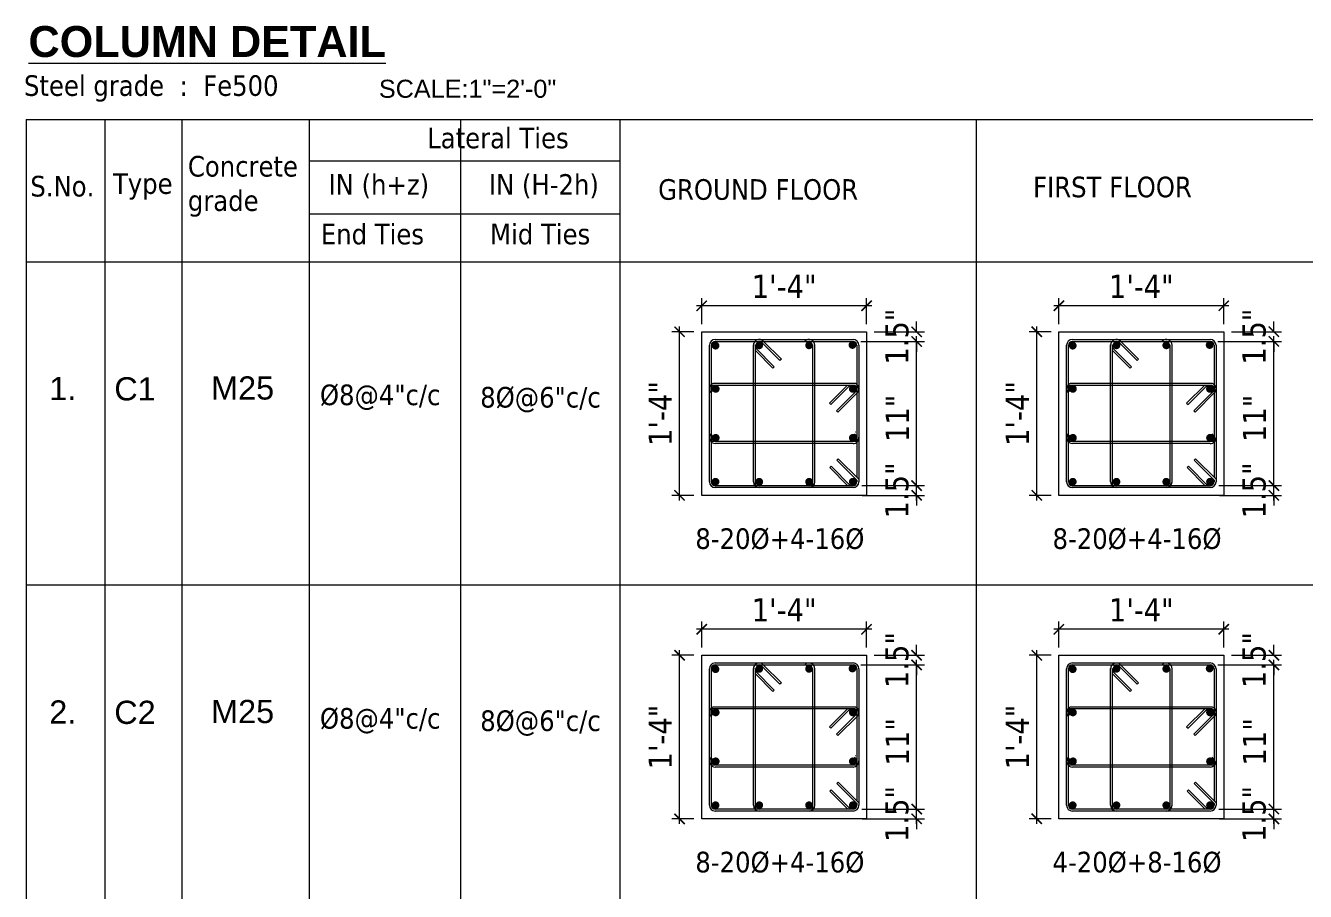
# Model space of a CAD drawing. Header units: inches. Extents: x 130993 to 274375, y -5108 to 103559.
# Drawn here: x 132826.7 to 133323.5, y 50547.7 to 50883.8 of the extents above; entities that cross this region are included whole.
import ezdxf

# ---------------------------------------------------------------- set-up
doc = ezdxf.new("R2010")
doc.units = ezdxf.units.IN
doc.header["$MEASUREMENT"] = 0
doc.header["$PDMODE"] = 2
doc.header["$PDSIZE"] = -3
for name, color, linetype, lineweight in [('DIMENSION', 142, 'Continuous', 20), ('HATCH', 9, 'Continuous', 9), ('TEXT', 181, 'Continuous', 13)]:
    doc.layers.add(name, color=color, linetype=linetype, lineweight=lineweight)
doc.layers.add('FRAME', color=7, linetype='Continuous')
doc.styles.add('Arial', font='arial.ttf', dxfattribs={"width": 0.8, "height": 200})
doc.styles.add('arial12', font='arial.ttf')
doc.styles.add('TAHOMA', font='tahoma.ttf', dxfattribs={"height": 9})
doc.dimstyles.new('1-2', dxfattribs={"dimscale": 0, "dimtxt": 8, "dimasz": 4, "dimexe": 3, "dimexo": 3, "dimgap": 3, "dimtad": 1, "dimdec": 0, "dimlfac": 0.25, "dimzin": 3, "dimdsep": 46, "dimlunit": 4, "dimtxsty": 'TAHOMA', "dimblk1": 'ARCHTICK', "dimblk2": 'ARCHTICK', "dimsah": 1, "dimcen": 0, "dimdle": 2, "dimclrd": 6, "dimclre": 6, "dimclrt": 7, "dimadec": 0, "dimazin": 0, "dimtfac": 0.333333, "dimtdec": 0, "dimtix": 1, "dimtofl": 0, "dimtmove": 0, "dimatfit": 2, "dimfxl": 1, "dimtolj": 1, "dimtzin": 0, "dimlwd": -1, "dimlwe": -1, "dimarcsym": 0})

# ---------------------------------------------------------------- blocks, each defined once
blk = doc.blocks.new('_ArchTick')
at = {"color": 0, "linetype": 'ByBlock', "const_width": 0.15}
blk.add_lwpolyline([(-0.5, -0.5), (0.5, 0.5)], dxfattribs=at)
blk = doc.blocks.new('*D2926')
at = {"layer": 'Defpoints', "color": 0, "ltscale": 10}
for p in [(133148.28, 50705.27), (133148.48, 50701.47), (133172.59, 50701.47)]:
    blk.add_point(p, dxfattribs=at)
at = {"layer": 'DIMENSION', "color": 6, "ltscale": 10}
for p, q in [((133172.59, 50705.27), (133172.59, 50709.27)), ((133151.28, 50705.27), (133175.59, 50705.27)), ((133151.48, 50701.47), (133175.59, 50701.47)), ((133172.59, 50701.47), (133172.59, 50697.47))]:
    blk.add_line(p, q, dxfattribs=at)
at = {"layer": 'DIMENSION', "color": 6, "ltscale": 10, "xscale": 4, "yscale": 4, "zscale": 4}
for p, rotation in [((133172.59, 50705.27), 270), ((133172.59, 50701.47), 90)]:
    blk.add_blockref('_ArchTick', p, dxfattribs=dict(at, rotation=rotation))
at = {"layer": 'DIMENSION', "color": 7, "ltscale": 10, "insert": (133164.98, 50703.37), "char_height": 9, "attachment_point": 5, "rotation": 90, "style": 'TAHOMA'}
blk.add_mtext('\\A1;1.5"', dxfattribs=at)
blk = doc.blocks.new('*D2927')
at = {"layer": 'Defpoints', "color": 0, "ltscale": 10}
for p in [(133153.15, 50764.97), (133172.59, 50764.97), (133147.9, 50761.22)]:
    blk.add_point(p, dxfattribs=at)
at = {"layer": 'DIMENSION', "color": 6, "ltscale": 10}
for p, q in [((133172.59, 50764.97), (133172.59, 50768.97)), ((133156.15, 50764.97), (133175.59, 50764.97)), ((133150.9, 50761.22), (133175.59, 50761.22)), ((133172.59, 50761.22), (133172.59, 50757.22))]:
    blk.add_line(p, q, dxfattribs=at)
at = {"layer": 'DIMENSION', "color": 6, "ltscale": 10, "xscale": 4, "yscale": 4, "zscale": 4}
for p, rotation in [((133172.59, 50764.97), 270), ((133172.59, 50761.22), 90)]:
    blk.add_blockref('_ArchTick', p, dxfattribs=dict(at, rotation=rotation))
at = {"layer": 'DIMENSION', "color": 7, "ltscale": 10, "insert": (133164.98, 50763.09), "char_height": 9, "attachment_point": 5, "rotation": 90, "style": 'TAHOMA'}
blk.add_mtext('\\A1;1.5"', dxfattribs=at)
blk = doc.blocks.new('*D2928')
at = {"layer": 'Defpoints', "color": 0, "ltscale": 10}
for p in [(133147.9, 50761.22), (133172.59, 50761.22), (133148.48, 50701.47)]:
    blk.add_point(p, dxfattribs=at)
at = {"layer": 'DIMENSION', "color": 6, "ltscale": 10}
for p, q in [((133150.9, 50761.22), (133175.59, 50761.22)), ((133172.59, 50699.47), (133172.59, 50763.22)), ((133151.48, 50701.47), (133175.59, 50701.47))]:
    blk.add_line(p, q, dxfattribs=at)
at = {"layer": 'DIMENSION', "color": 6, "ltscale": 10, "xscale": 4, "yscale": 4, "zscale": 4}
for p, rotation in [((133172.59, 50761.22), 90), ((133172.59, 50701.47), 270)]:
    blk.add_blockref('_ArchTick', p, dxfattribs=dict(at, rotation=rotation))
at = {"layer": 'DIMENSION', "color": 7, "ltscale": 10, "insert": (133165.08, 50731.34), "char_height": 9, "attachment_point": 5, "rotation": 90, "style": 'TAHOMA'}
blk.add_mtext('\\A1;11"', dxfattribs=at)
blk = doc.blocks.new('*D2929')
at = {"layer": 'Defpoints', "color": 0, "ltscale": 10}
for p in [(133080.57, 50764.97), (133089.15, 50764.97), (133089.15, 50701.47)]:
    blk.add_point(p, dxfattribs=at)
at = {"layer": 'DIMENSION', "color": 6, "ltscale": 10}
for p, q in [((133086.15, 50764.97), (133077.57, 50764.97)), ((133080.57, 50699.47), (133080.57, 50766.97)), ((133086.15, 50701.47), (133077.57, 50701.47))]:
    blk.add_line(p, q, dxfattribs=at)
at = {"layer": 'DIMENSION', "color": 6, "ltscale": 10, "xscale": 4, "yscale": 4, "zscale": 4}
for p, rotation in [((133080.57, 50764.97), 90), ((133080.57, 50701.47), 270)]:
    blk.add_blockref('_ArchTick', p, dxfattribs=dict(at, rotation=rotation))
at = {"layer": 'DIMENSION', "color": 7, "ltscale": 10, "insert": (133073.06, 50733.22), "char_height": 9, "attachment_point": 5, "rotation": 90, "style": 'TAHOMA'}
blk.add_mtext('\\A1;1\'-4"', dxfattribs=at)
blk = doc.blocks.new('*D2930')
at = {"layer": 'Defpoints', "color": 0, "ltscale": 10}
for p in [(133089.15, 50775.06), (133089.15, 50764.97), (133153.15, 50764.97)]:
    blk.add_point(p, dxfattribs=at)
at = {"layer": 'DIMENSION', "color": 6, "ltscale": 10}
for p, q in [((133155.15, 50775.06), (133087.15, 50775.06)), ((133089.15, 50767.97), (133089.15, 50778.06)), ((133153.15, 50767.97), (133153.15, 50778.06))]:
    blk.add_line(p, q, dxfattribs=at)
at = {"layer": 'DIMENSION', "color": 6, "ltscale": 10, "xscale": 4, "yscale": 4, "zscale": 4, "rotation": 180}
blk.add_blockref('_ArchTick', (133089.15, 50775.06), dxfattribs=at)
at = {"layer": 'DIMENSION', "color": 6, "ltscale": 10, "xscale": 4, "yscale": 4, "zscale": 4}
blk.add_blockref('_ArchTick', (133153.15, 50775.06), dxfattribs=at)
at = {"layer": 'DIMENSION', "color": 7, "ltscale": 10, "insert": (133121.15, 50782.58), "char_height": 9, "attachment_point": 5, "style": 'TAHOMA'}
blk.add_mtext('\\A1;1\'-4"', dxfattribs=at)
blk = doc.blocks.new('*D2931')
at = {"layer": 'Defpoints', "color": 0, "ltscale": 10}
for p in [(133286.93, 50705.27), (133287.12, 50701.47), (133311.24, 50701.47)]:
    blk.add_point(p, dxfattribs=at)
at = {"layer": 'DIMENSION', "color": 6, "ltscale": 10}
for p, q in [((133311.24, 50705.27), (133311.24, 50709.27)), ((133289.93, 50705.27), (133314.24, 50705.27)), ((133290.12, 50701.47), (133314.24, 50701.47)), ((133311.24, 50701.47), (133311.24, 50697.47))]:
    blk.add_line(p, q, dxfattribs=at)
at = {"layer": 'DIMENSION', "color": 6, "ltscale": 10, "xscale": 4, "yscale": 4, "zscale": 4}
for p, rotation in [((133311.24, 50705.27), 270), ((133311.24, 50701.47), 90)]:
    blk.add_blockref('_ArchTick', p, dxfattribs=dict(at, rotation=rotation))
at = {"layer": 'DIMENSION', "color": 7, "ltscale": 10, "insert": (133303.63, 50703.37), "char_height": 9, "attachment_point": 5, "rotation": 90, "style": 'TAHOMA'}
blk.add_mtext('\\A1;1.5"', dxfattribs=at)
blk = doc.blocks.new('*D2932')
at = {"layer": 'Defpoints', "color": 0, "ltscale": 10}
for p in [(133291.79, 50764.97), (133311.24, 50764.97), (133286.54, 50761.22)]:
    blk.add_point(p, dxfattribs=at)
at = {"layer": 'DIMENSION', "color": 6, "ltscale": 10}
for p, q in [((133311.24, 50764.97), (133311.24, 50768.97)), ((133294.79, 50764.97), (133314.24, 50764.97)), ((133289.54, 50761.22), (133314.24, 50761.22)), ((133311.24, 50761.22), (133311.24, 50757.22))]:
    blk.add_line(p, q, dxfattribs=at)
at = {"layer": 'DIMENSION', "color": 6, "ltscale": 10, "xscale": 4, "yscale": 4, "zscale": 4}
for p, rotation in [((133311.24, 50764.97), 270), ((133311.24, 50761.22), 90)]:
    blk.add_blockref('_ArchTick', p, dxfattribs=dict(at, rotation=rotation))
at = {"layer": 'DIMENSION', "color": 7, "ltscale": 10, "insert": (133303.63, 50763.09), "char_height": 9, "attachment_point": 5, "rotation": 90, "style": 'TAHOMA'}
blk.add_mtext('\\A1;1.5"', dxfattribs=at)
blk = doc.blocks.new('*D2933')
at = {"layer": 'Defpoints', "color": 0, "ltscale": 10}
for p in [(133286.54, 50761.22), (133311.24, 50761.22), (133287.12, 50701.47)]:
    blk.add_point(p, dxfattribs=at)
at = {"layer": 'DIMENSION', "color": 6, "ltscale": 10}
for p, q in [((133289.54, 50761.22), (133314.24, 50761.22)), ((133311.24, 50699.47), (133311.24, 50763.22)), ((133290.12, 50701.47), (133314.24, 50701.47))]:
    blk.add_line(p, q, dxfattribs=at)
at = {"layer": 'DIMENSION', "color": 6, "ltscale": 10, "xscale": 4, "yscale": 4, "zscale": 4}
for p, rotation in [((133311.24, 50761.22), 90), ((133311.24, 50701.47), 270)]:
    blk.add_blockref('_ArchTick', p, dxfattribs=dict(at, rotation=rotation))
at = {"layer": 'DIMENSION', "color": 7, "ltscale": 10, "insert": (133303.72, 50731.34), "char_height": 9, "attachment_point": 5, "rotation": 90, "style": 'TAHOMA'}
blk.add_mtext('\\A1;11"', dxfattribs=at)
blk = doc.blocks.new('*D2934')
at = {"layer": 'Defpoints', "color": 0, "ltscale": 10}
for p in [(133219.22, 50764.97), (133227.79, 50764.97), (133227.79, 50701.47)]:
    blk.add_point(p, dxfattribs=at)
at = {"layer": 'DIMENSION', "color": 6, "ltscale": 10}
for p, q in [((133224.79, 50764.97), (133216.22, 50764.97)), ((133219.22, 50699.47), (133219.22, 50766.97)), ((133224.79, 50701.47), (133216.22, 50701.47))]:
    blk.add_line(p, q, dxfattribs=at)
at = {"layer": 'DIMENSION', "color": 6, "ltscale": 10, "xscale": 4, "yscale": 4, "zscale": 4}
for p, rotation in [((133219.22, 50764.97), 90), ((133219.22, 50701.47), 270)]:
    blk.add_blockref('_ArchTick', p, dxfattribs=dict(at, rotation=rotation))
at = {"layer": 'DIMENSION', "color": 7, "ltscale": 10, "insert": (133211.7, 50733.22), "char_height": 9, "attachment_point": 5, "rotation": 90, "style": 'TAHOMA'}
blk.add_mtext('\\A1;1\'-4"', dxfattribs=at)
blk = doc.blocks.new('*D2935')
at = {"layer": 'Defpoints', "color": 0, "ltscale": 10}
for p in [(133227.79, 50775.06), (133227.79, 50764.97), (133291.79, 50764.97)]:
    blk.add_point(p, dxfattribs=at)
at = {"layer": 'DIMENSION', "color": 6, "ltscale": 10}
for p, q in [((133293.79, 50775.06), (133225.79, 50775.06)), ((133227.79, 50767.97), (133227.79, 50778.06)), ((133291.79, 50767.97), (133291.79, 50778.06))]:
    blk.add_line(p, q, dxfattribs=at)
at = {"layer": 'DIMENSION', "color": 6, "ltscale": 10, "xscale": 4, "yscale": 4, "zscale": 4, "rotation": 180}
blk.add_blockref('_ArchTick', (133227.79, 50775.06), dxfattribs=at)
at = {"layer": 'DIMENSION', "color": 6, "ltscale": 10, "xscale": 4, "yscale": 4, "zscale": 4}
blk.add_blockref('_ArchTick', (133291.79, 50775.06), dxfattribs=at)
at = {"layer": 'DIMENSION', "color": 7, "ltscale": 10, "insert": (133259.79, 50782.58), "char_height": 9, "attachment_point": 5, "style": 'TAHOMA'}
blk.add_mtext('\\A1;1\'-4"', dxfattribs=at)
blk = doc.blocks.new('*D2951')
at = {"layer": 'Defpoints', "color": 0, "ltscale": 10}
for p in [(133148.28, 50579.7), (133148.48, 50575.9), (133172.59, 50575.9)]:
    blk.add_point(p, dxfattribs=at)
at = {"layer": 'DIMENSION', "color": 6, "ltscale": 10}
for p, q in [((133172.59, 50579.7), (133172.59, 50583.7)), ((133151.28, 50579.7), (133175.59, 50579.7)), ((133151.48, 50575.9), (133175.59, 50575.9)), ((133172.59, 50575.9), (133172.59, 50571.9))]:
    blk.add_line(p, q, dxfattribs=at)
at = {"layer": 'DIMENSION', "color": 6, "ltscale": 10, "xscale": 4, "yscale": 4, "zscale": 4}
for p, rotation in [((133172.59, 50579.7), 270), ((133172.59, 50575.9), 90)]:
    blk.add_blockref('_ArchTick', p, dxfattribs=dict(at, rotation=rotation))
at = {"layer": 'DIMENSION', "color": 7, "ltscale": 10, "insert": (133164.98, 50577.8), "char_height": 9, "attachment_point": 5, "rotation": 90, "style": 'TAHOMA'}
blk.add_mtext('\\A1;1.5"', dxfattribs=at)
blk = doc.blocks.new('*D2952')
at = {"layer": 'Defpoints', "color": 0, "ltscale": 10}
for p in [(133153.15, 50639.4), (133172.59, 50639.4), (133147.9, 50635.65)]:
    blk.add_point(p, dxfattribs=at)
at = {"layer": 'DIMENSION', "color": 6, "ltscale": 10}
for p, q in [((133156.15, 50639.4), (133175.59, 50639.4)), ((133172.59, 50639.4), (133172.59, 50643.4)), ((133150.9, 50635.65), (133175.59, 50635.65)), ((133172.59, 50635.65), (133172.59, 50631.65))]:
    blk.add_line(p, q, dxfattribs=at)
at = {"layer": 'DIMENSION', "color": 6, "ltscale": 10, "xscale": 4, "yscale": 4, "zscale": 4}
for p, rotation in [((133172.59, 50639.4), 270), ((133172.59, 50635.65), 90)]:
    blk.add_blockref('_ArchTick', p, dxfattribs=dict(at, rotation=rotation))
at = {"layer": 'DIMENSION', "color": 7, "ltscale": 10, "insert": (133164.98, 50637.52), "char_height": 9, "attachment_point": 5, "rotation": 90, "style": 'TAHOMA'}
blk.add_mtext('\\A1;1.5"', dxfattribs=at)
blk = doc.blocks.new('*D2953')
at = {"layer": 'Defpoints', "color": 0, "ltscale": 10}
for p in [(133147.9, 50635.65), (133172.59, 50635.65), (133148.48, 50575.9)]:
    blk.add_point(p, dxfattribs=at)
at = {"layer": 'DIMENSION', "color": 6, "ltscale": 10}
for p, q in [((133150.9, 50635.65), (133175.59, 50635.65)), ((133172.59, 50573.9), (133172.59, 50637.65)), ((133151.48, 50575.9), (133175.59, 50575.9))]:
    blk.add_line(p, q, dxfattribs=at)
at = {"layer": 'DIMENSION', "color": 6, "ltscale": 10, "xscale": 4, "yscale": 4, "zscale": 4}
for p, rotation in [((133172.59, 50635.65), 90), ((133172.59, 50575.9), 270)]:
    blk.add_blockref('_ArchTick', p, dxfattribs=dict(at, rotation=rotation))
at = {"layer": 'DIMENSION', "color": 7, "ltscale": 10, "insert": (133165.08, 50605.77), "char_height": 9, "attachment_point": 5, "rotation": 90, "style": 'TAHOMA'}
blk.add_mtext('\\A1;11"', dxfattribs=at)
blk = doc.blocks.new('*D2954')
at = {"layer": 'Defpoints', "color": 0, "ltscale": 10}
for p in [(133080.57, 50639.4), (133089.15, 50639.4), (133089.15, 50575.9)]:
    blk.add_point(p, dxfattribs=at)
at = {"layer": 'DIMENSION', "color": 6, "ltscale": 10}
for p, q in [((133086.15, 50639.4), (133077.57, 50639.4)), ((133080.57, 50573.9), (133080.57, 50641.4)), ((133086.15, 50575.9), (133077.57, 50575.9))]:
    blk.add_line(p, q, dxfattribs=at)
at = {"layer": 'DIMENSION', "color": 6, "ltscale": 10, "xscale": 4, "yscale": 4, "zscale": 4}
for p, rotation in [((133080.57, 50639.4), 90), ((133080.57, 50575.9), 270)]:
    blk.add_blockref('_ArchTick', p, dxfattribs=dict(at, rotation=rotation))
at = {"layer": 'DIMENSION', "color": 7, "ltscale": 10, "insert": (133073.06, 50607.65), "char_height": 9, "attachment_point": 5, "rotation": 90, "style": 'TAHOMA'}
blk.add_mtext('\\A1;1\'-4"', dxfattribs=at)
blk = doc.blocks.new('*D2955')
at = {"layer": 'Defpoints', "color": 0, "ltscale": 10}
for p in [(133089.15, 50649.49), (133089.15, 50639.4), (133153.15, 50639.4)]:
    blk.add_point(p, dxfattribs=at)
at = {"layer": 'DIMENSION', "color": 6, "ltscale": 10}
for p, q in [((133155.15, 50649.49), (133087.15, 50649.49)), ((133089.15, 50642.4), (133089.15, 50652.49)), ((133153.15, 50642.4), (133153.15, 50652.49))]:
    blk.add_line(p, q, dxfattribs=at)
at = {"layer": 'DIMENSION', "color": 6, "ltscale": 10, "xscale": 4, "yscale": 4, "zscale": 4, "rotation": 180}
blk.add_blockref('_ArchTick', (133089.15, 50649.49), dxfattribs=at)
at = {"layer": 'DIMENSION', "color": 6, "ltscale": 10, "xscale": 4, "yscale": 4, "zscale": 4}
blk.add_blockref('_ArchTick', (133153.15, 50649.49), dxfattribs=at)
at = {"layer": 'DIMENSION', "color": 7, "ltscale": 10, "insert": (133121.15, 50657.01), "char_height": 9, "attachment_point": 5, "style": 'TAHOMA'}
blk.add_mtext('\\A1;1\'-4"', dxfattribs=at)
blk = doc.blocks.new('*D2956')
at = {"layer": 'Defpoints', "color": 0, "ltscale": 10}
for p in [(133286.93, 50579.7), (133287.12, 50575.9), (133311.24, 50575.9)]:
    blk.add_point(p, dxfattribs=at)
at = {"layer": 'DIMENSION', "color": 6, "ltscale": 10}
for p, q in [((133311.24, 50579.7), (133311.24, 50583.7)), ((133289.93, 50579.7), (133314.24, 50579.7)), ((133290.12, 50575.9), (133314.24, 50575.9)), ((133311.24, 50575.9), (133311.24, 50571.9))]:
    blk.add_line(p, q, dxfattribs=at)
at = {"layer": 'DIMENSION', "color": 6, "ltscale": 10, "xscale": 4, "yscale": 4, "zscale": 4}
for p, rotation in [((133311.24, 50579.7), 270), ((133311.24, 50575.9), 90)]:
    blk.add_blockref('_ArchTick', p, dxfattribs=dict(at, rotation=rotation))
at = {"layer": 'DIMENSION', "color": 7, "ltscale": 10, "insert": (133303.63, 50577.8), "char_height": 9, "attachment_point": 5, "rotation": 90, "style": 'TAHOMA'}
blk.add_mtext('\\A1;1.5"', dxfattribs=at)
blk = doc.blocks.new('*D2957')
at = {"layer": 'Defpoints', "color": 0, "ltscale": 10}
for p in [(133291.79, 50639.4), (133311.24, 50639.4), (133286.54, 50635.65)]:
    blk.add_point(p, dxfattribs=at)
at = {"layer": 'DIMENSION', "color": 6, "ltscale": 10}
for p, q in [((133294.79, 50639.4), (133314.24, 50639.4)), ((133311.24, 50639.4), (133311.24, 50643.4)), ((133289.54, 50635.65), (133314.24, 50635.65)), ((133311.24, 50635.65), (133311.24, 50631.65))]:
    blk.add_line(p, q, dxfattribs=at)
at = {"layer": 'DIMENSION', "color": 6, "ltscale": 10, "xscale": 4, "yscale": 4, "zscale": 4}
for p, rotation in [((133311.24, 50639.4), 270), ((133311.24, 50635.65), 90)]:
    blk.add_blockref('_ArchTick', p, dxfattribs=dict(at, rotation=rotation))
at = {"layer": 'DIMENSION', "color": 7, "ltscale": 10, "insert": (133303.63, 50637.52), "char_height": 9, "attachment_point": 5, "rotation": 90, "style": 'TAHOMA'}
blk.add_mtext('\\A1;1.5"', dxfattribs=at)
blk = doc.blocks.new('*D2958')
at = {"layer": 'Defpoints', "color": 0, "ltscale": 10}
for p in [(133286.54, 50635.65), (133311.24, 50635.65), (133287.12, 50575.9)]:
    blk.add_point(p, dxfattribs=at)
at = {"layer": 'DIMENSION', "color": 6, "ltscale": 10}
for p, q in [((133289.54, 50635.65), (133314.24, 50635.65)), ((133311.24, 50573.9), (133311.24, 50637.65)), ((133290.12, 50575.9), (133314.24, 50575.9))]:
    blk.add_line(p, q, dxfattribs=at)
at = {"layer": 'DIMENSION', "color": 6, "ltscale": 10, "xscale": 4, "yscale": 4, "zscale": 4}
for p, rotation in [((133311.24, 50635.65), 90), ((133311.24, 50575.9), 270)]:
    blk.add_blockref('_ArchTick', p, dxfattribs=dict(at, rotation=rotation))
at = {"layer": 'DIMENSION', "color": 7, "ltscale": 10, "insert": (133303.72, 50605.77), "char_height": 9, "attachment_point": 5, "rotation": 90, "style": 'TAHOMA'}
blk.add_mtext('\\A1;11"', dxfattribs=at)
blk = doc.blocks.new('*D2959')
at = {"layer": 'Defpoints', "color": 0, "ltscale": 10}
for p in [(133219.22, 50639.4), (133227.79, 50639.4), (133227.79, 50575.9)]:
    blk.add_point(p, dxfattribs=at)
at = {"layer": 'DIMENSION', "color": 6, "ltscale": 10}
for p, q in [((133224.79, 50639.4), (133216.22, 50639.4)), ((133219.22, 50573.9), (133219.22, 50641.4)), ((133224.79, 50575.9), (133216.22, 50575.9))]:
    blk.add_line(p, q, dxfattribs=at)
at = {"layer": 'DIMENSION', "color": 6, "ltscale": 10, "xscale": 4, "yscale": 4, "zscale": 4}
for p, rotation in [((133219.22, 50639.4), 90), ((133219.22, 50575.9), 270)]:
    blk.add_blockref('_ArchTick', p, dxfattribs=dict(at, rotation=rotation))
at = {"layer": 'DIMENSION', "color": 7, "ltscale": 10, "insert": (133211.7, 50607.65), "char_height": 9, "attachment_point": 5, "rotation": 90, "style": 'TAHOMA'}
blk.add_mtext('\\A1;1\'-4"', dxfattribs=at)
blk = doc.blocks.new('*D2960')
at = {"layer": 'Defpoints', "color": 0, "ltscale": 10}
for p in [(133227.79, 50649.49), (133227.79, 50639.4), (133291.79, 50639.4)]:
    blk.add_point(p, dxfattribs=at)
at = {"layer": 'DIMENSION', "color": 6, "ltscale": 10}
for p, q in [((133293.79, 50649.49), (133225.79, 50649.49)), ((133227.79, 50642.4), (133227.79, 50652.49)), ((133291.79, 50642.4), (133291.79, 50652.49))]:
    blk.add_line(p, q, dxfattribs=at)
at = {"layer": 'DIMENSION', "color": 6, "ltscale": 10, "xscale": 4, "yscale": 4, "zscale": 4, "rotation": 180}
blk.add_blockref('_ArchTick', (133227.79, 50649.49), dxfattribs=at)
at = {"layer": 'DIMENSION', "color": 6, "ltscale": 10, "xscale": 4, "yscale": 4, "zscale": 4}
blk.add_blockref('_ArchTick', (133291.79, 50649.49), dxfattribs=at)
at = {"layer": 'DIMENSION', "color": 7, "ltscale": 10, "insert": (133259.79, 50657.01), "char_height": 9, "attachment_point": 5, "style": 'TAHOMA'}
blk.add_mtext('\\A1;1\'-4"', dxfattribs=at)

msp = doc.modelspace()

# ---------------------------------------------------------------- linework, layer by layer
at = {"layer": 'DIMENSION', "lineweight": 15}
for points in [[(133153.15, 50764.97), (133153.15, 50701.47), (133089.15, 50701.47), (133089.15, 50764.97)], [(133291.79, 50764.97), (133291.79, 50701.47), (133227.79, 50701.47), (133227.79, 50764.97)], [(133153.15, 50639.4), (133153.15, 50575.9), (133089.15, 50575.9), (133089.15, 50639.4)], [(133291.79, 50639.4), (133291.79, 50575.9), (133227.79, 50575.9), (133227.79, 50639.4)]]:
    msp.add_lwpolyline(points, close=True, dxfattribs=at)
at = {"layer": 'FRAME', "color": 5, "linetype": 'Continuous', "lineweight": 20}
for p, q in [((132826.97, 50847.34), (133751.67, 50847.37)), ((132826.97, 50847.34), (132826.97, 50289.88)), ((132857.54, 50847.37), (132857.54, 50289.88)), ((132887.34, 50847.35), (132887.34, 50289.88)), ((132936.82, 50847.35), (132936.82, 50289.88)), ((132995.49, 50847.35), (132995.49, 50289.88)), ((133057.32, 50847.35), (133057.32, 50289.88)), ((133195.7, 50847.36), (133195.7, 50289.88)), ((132936.88, 50831.27), (133057.38, 50831.27)), ((132936.88, 50810.75), (133057.38, 50810.75)), ((132826.99, 50792.12), (133751.67, 50792.14)), ((133751.67, 50666.57), (132826.97, 50666.57))]:
    msp.add_line(p, q, dxfattribs=at)
at = {"layer": 'HATCH', "lineweight": 5, "ltscale": 50}
for p, q in [((133092.15, 50706.72), (133092.15, 50759.72)), ((133092.9, 50706.72), (133092.9, 50759.72)), ((133094.4, 50761.97), (133147.9, 50761.97)), ((133094.4, 50761.22), (133147.9, 50761.22)), ((133109.23, 50706.72), (133109.23, 50759.85)), ((133109.98, 50705.22), (133109.98, 50759.85)), ((133117.33, 50751.4), (133109.98, 50758.76)), ((133119.55, 50753.77), (133112.01, 50761.31)), ((133120.08, 50754.3), (133113.07, 50761.31)), ((133132.31, 50705.04), (133132.31, 50759.85)), ((133133.06, 50706.72), (133133.06, 50759.72)), ((133149.4, 50759.72), (133149.4, 50708.45)), ((133150.15, 50759.72), (133150.15, 50706.72)), ((133230.79, 50706.72), (133230.79, 50759.72)), ((133231.54, 50706.72), (133231.54, 50759.72)), ((133233.04, 50761.97), (133286.54, 50761.97)), ((133233.04, 50761.22), (133286.54, 50761.22)), ((133247.88, 50706.72), (133247.88, 50759.85)), ((133248.63, 50705.22), (133248.63, 50759.85)), ((133255.98, 50751.4), (133248.63, 50758.76)), ((133258.2, 50753.77), (133250.66, 50761.31)), ((133258.73, 50754.3), (133251.72, 50761.31)), ((133270.96, 50705.04), (133270.96, 50759.85)), ((133271.71, 50706.72), (133271.71, 50759.72)), ((133288.04, 50759.72), (133288.04, 50708.45)), ((133288.79, 50759.72), (133288.79, 50706.72)), ((133116.8, 50750.87), (133109.98, 50757.69)), ((133120.08, 50754.3), (133119.55, 50753.77)), ((133255.45, 50750.87), (133248.63, 50757.69)), ((133258.73, 50754.3), (133258.2, 50753.77)), ((133117.33, 50751.4), (133116.8, 50750.87)), ((133255.98, 50751.4), (133255.45, 50750.87)), ((133148.71, 50744.11), (133092.9, 50744.11)), ((133148.8, 50744.86), (133093.49, 50744.86)), ((133138.75, 50737.21), (133145.76, 50744.22)), ((133139.28, 50736.68), (133146.82, 50744.22)), ((133148.71, 50744.11), (133148.96, 50743.86)), ((133148.79, 50745.09), (133148.79, 50745.09)), ((133287.35, 50744.11), (133231.54, 50744.11)), ((133287.45, 50744.86), (133232.14, 50744.86)), ((133277.39, 50737.21), (133284.4, 50744.22)), ((133277.92, 50736.68), (133285.46, 50744.22)), ((133287.35, 50744.11), (133287.6, 50743.86)), ((133287.43, 50745.09), (133287.44, 50745.09)), ((133141.49, 50734.31), (133149.23, 50742.05)), ((133142.03, 50733.78), (133149.71, 50741.47)), ((133280.14, 50734.31), (133287.88, 50742.05)), ((133280.67, 50733.78), (133288.36, 50741.47)), ((133138.75, 50737.21), (133139.28, 50736.68)), ((133141.49, 50734.31), (133142.03, 50733.78)), ((133277.39, 50737.21), (133277.92, 50736.68)), ((133280.14, 50734.31), (133280.67, 50733.78)), ((133148.49, 50725.36), (133148.97, 50724.88)), ((133148.79, 50726.11), (133148.8, 50726.11)), ((133287.14, 50725.36), (133287.61, 50724.88)), ((133287.44, 50726.11), (133287.45, 50726.11)), ((133149.4, 50722.32), (133092.9, 50722.32)), ((133147.9, 50721.57), (133094.4, 50721.57)), ((133288.04, 50722.32), (133231.54, 50722.32)), ((133286.55, 50721.57), (133233.05, 50721.57)), ((133141.66, 50715.12), (133142.19, 50715.65)), ((133141.66, 50715.12), (133149.4, 50707.39)), ((133142.19, 50715.65), (133150.15, 50707.7)), ((133280.31, 50715.12), (133280.84, 50715.65)), ((133280.31, 50715.12), (133288.04, 50707.39)), ((133280.84, 50715.65), (133288.79, 50707.7)), ((133138.91, 50712.23), (133139.44, 50712.76)), ((133138.91, 50712.23), (133145.92, 50705.22)), ((133139.44, 50712.76), (133146.98, 50705.22)), ((133277.56, 50712.23), (133278.09, 50712.76)), ((133277.56, 50712.23), (133284.57, 50705.22)), ((133278.09, 50712.76), (133285.63, 50705.22)), ((133147.9, 50705.22), (133094.4, 50705.22)), ((133147.9, 50704.47), (133094.4, 50704.47)), ((133149.4, 50707.39), (133149.4, 50706.72)), ((133286.54, 50705.22), (133233.04, 50705.22)), ((133286.54, 50704.47), (133233.04, 50704.47)), ((133288.04, 50707.39), (133288.04, 50706.72)), ((133094.4, 50636.4), (133147.9, 50636.4)), ((133094.4, 50635.65), (133147.9, 50635.65)), ((133119.55, 50628.2), (133112.01, 50635.74)), ((133120.08, 50628.73), (133113.07, 50635.74)), ((133233.04, 50636.4), (133286.54, 50636.4)), ((133233.04, 50635.65), (133286.54, 50635.65)), ((133258.2, 50628.2), (133250.66, 50635.74)), ((133258.73, 50628.73), (133251.72, 50635.74)), ((133092.15, 50581.15), (133092.15, 50634.15)), ((133092.9, 50581.15), (133092.9, 50634.15)), ((133109.23, 50581.15), (133109.23, 50634.28)), ((133109.98, 50579.65), (133109.98, 50634.28)), ((133117.33, 50625.83), (133109.98, 50633.19)), ((133116.8, 50625.3), (133109.98, 50632.13)), ((133132.31, 50579.47), (133132.31, 50634.28)), ((133133.06, 50581.15), (133133.06, 50634.15)), ((133149.4, 50634.15), (133149.4, 50582.88)), ((133150.15, 50634.15), (133150.15, 50581.15)), ((133230.79, 50581.15), (133230.79, 50634.15)), ((133231.54, 50581.15), (133231.54, 50634.15)), ((133247.88, 50581.15), (133247.88, 50634.28)), ((133248.63, 50579.65), (133248.63, 50634.28)), ((133255.98, 50625.83), (133248.63, 50633.19)), ((133255.45, 50625.3), (133248.63, 50632.13)), ((133270.96, 50579.47), (133270.96, 50634.28)), ((133271.71, 50581.15), (133271.71, 50634.15)), ((133288.04, 50634.15), (133288.04, 50582.88)), ((133288.79, 50634.15), (133288.79, 50581.15)), ((133117.33, 50625.83), (133116.8, 50625.3)), ((133120.08, 50628.73), (133119.55, 50628.2)), ((133255.98, 50625.83), (133255.45, 50625.3)), ((133258.73, 50628.73), (133258.2, 50628.2)), ((133148.79, 50619.52), (133148.79, 50619.52)), ((133287.43, 50619.52), (133287.44, 50619.52)), ((133148.71, 50618.54), (133092.9, 50618.54)), ((133148.8, 50619.29), (133093.49, 50619.29)), ((133138.75, 50611.64), (133145.76, 50618.65)), ((133139.28, 50611.11), (133146.82, 50618.65)), ((133141.49, 50608.75), (133149.23, 50616.48)), ((133142.03, 50608.22), (133149.71, 50615.9)), ((133148.71, 50618.54), (133148.96, 50618.29)), ((133287.35, 50618.54), (133231.54, 50618.54)), ((133287.45, 50619.29), (133232.14, 50619.29)), ((133277.39, 50611.64), (133284.4, 50618.65)), ((133277.92, 50611.11), (133285.46, 50618.65)), ((133280.14, 50608.75), (133287.88, 50616.48)), ((133280.67, 50608.22), (133288.36, 50615.9)), ((133287.35, 50618.54), (133287.6, 50618.29)), ((133138.75, 50611.64), (133139.28, 50611.11)), ((133277.39, 50611.64), (133277.92, 50611.11)), ((133141.49, 50608.75), (133142.03, 50608.22)), ((133280.14, 50608.75), (133280.67, 50608.22)), ((133148.49, 50599.79), (133148.97, 50599.32)), ((133148.79, 50600.54), (133148.8, 50600.54)), ((133287.14, 50599.79), (133287.61, 50599.32)), ((133287.44, 50600.54), (133287.45, 50600.54)), ((133149.4, 50596.76), (133092.9, 50596.76)), ((133147.9, 50596.01), (133094.4, 50596.01)), ((133288.04, 50596.76), (133231.54, 50596.76)), ((133286.55, 50596.01), (133233.05, 50596.01)), ((133141.66, 50589.56), (133142.19, 50590.09)), ((133142.19, 50590.09), (133150.15, 50582.13)), ((133280.31, 50589.56), (133280.84, 50590.09)), ((133280.84, 50590.09), (133288.79, 50582.13)), ((133138.91, 50586.66), (133139.44, 50587.19)), ((133138.91, 50586.66), (133145.92, 50579.65)), ((133139.44, 50587.19), (133146.98, 50579.65)), ((133141.66, 50589.56), (133149.4, 50581.82)), ((133277.56, 50586.66), (133278.09, 50587.19)), ((133277.56, 50586.66), (133284.57, 50579.65)), ((133278.09, 50587.19), (133285.63, 50579.65)), ((133280.31, 50589.56), (133288.04, 50581.82)), ((133149.4, 50581.82), (133149.4, 50581.15)), ((133288.04, 50581.82), (133288.04, 50581.15)), ((133147.9, 50579.65), (133094.4, 50579.65)), ((133147.9, 50578.9), (133094.4, 50578.9)), ((133286.54, 50579.65), (133233.04, 50579.65)), ((133286.54, 50578.9), (133233.04, 50578.9))]:
    msp.add_line(p, q, dxfattribs=at)
at = {"layer": 'HATCH', "lineweight": 5, "ltscale": 50, "const_width": 1.5}
for points in [[(133094.53, 50760.31, 1), (133094.53, 50758.81, 1)], [(133111.5, 50760.44, 1), (133111.5, 50758.94, 1)], [(133130.84, 50760.44, 1), (133130.84, 50758.94, 1)], [(133147.68, 50760.57, 1), (133147.68, 50759.07, 1)], [(133233.18, 50760.31, 1), (133233.18, 50758.81, 1)], [(133250.15, 50760.44, 1), (133250.15, 50758.94, 1)], [(133269.48, 50760.44, 1), (133269.48, 50758.94, 1)], [(133286.32, 50760.57, 1), (133286.32, 50759.07, 1)], [(133094.08, 50743.31, 1), (133095.14, 50742.25, 1)], [(133147.27, 50743.3, 1), (133148.33, 50742.24, 1)], [(133232.72, 50743.31, 1), (133233.78, 50742.25, 1)], [(133285.92, 50743.3, 1), (133286.98, 50742.24, 1)], [(133094.08, 50724.33, 1), (133095.14, 50723.27, 1)], [(133147.28, 50724.32, 1), (133148.34, 50723.26, 1)], [(133232.73, 50724.33, 1), (133233.79, 50723.27, 1)], [(133285.93, 50724.32, 1), (133286.99, 50723.26, 1)], [(133094.53, 50707.51, 1), (133094.53, 50706.01, 1)], [(133111.5, 50706, -1), (133111.5, 50707.5, -1)], [(133130.84, 50706, -1), (133130.84, 50707.5, -1)], [(133147.81, 50707.51, 1), (133147.81, 50706.01, 1)], [(133233.18, 50707.51, 1), (133233.18, 50706.01, 1)], [(133250.15, 50706, -1), (133250.15, 50707.5, -1)], [(133269.48, 50706, -1), (133269.48, 50707.5, -1)], [(133286.46, 50707.51, 1), (133286.46, 50706.01, 1)], [(133094.53, 50634.74, 1), (133094.53, 50633.24, 1)], [(133111.5, 50634.87, 1), (133111.5, 50633.37, 1)], [(133130.84, 50634.87, 1), (133130.84, 50633.37, 1)], [(133147.68, 50635, 1), (133147.68, 50633.5, 1)], [(133233.18, 50634.74, 1), (133233.18, 50633.24, 1)], [(133250.15, 50634.87, 1), (133250.15, 50633.37, 1)], [(133269.48, 50634.87, 1), (133269.48, 50633.37, 1)], [(133286.32, 50635, 1), (133286.32, 50633.5, 1)], [(133094.08, 50617.74, 1), (133095.14, 50616.68, 1)], [(133147.27, 50617.73, 1), (133148.33, 50616.67, 1)], [(133232.72, 50617.74, 1), (133233.78, 50616.68, 1)], [(133285.92, 50617.73, 1), (133286.98, 50616.67, 1)], [(133094.08, 50598.77, 1), (133095.14, 50597.7, 1)], [(133147.28, 50598.76, 1), (133148.34, 50597.7, 1)], [(133232.73, 50598.77, 1), (133233.79, 50597.7, 1)], [(133285.93, 50598.76, 1), (133286.99, 50597.7, 1)], [(133094.53, 50581.94, 1), (133094.53, 50580.44, 1)], [(133111.5, 50580.43, -1), (133111.5, 50581.93, -1)], [(133130.84, 50580.43, -1), (133130.84, 50581.93, -1)], [(133147.81, 50581.94, 1), (133147.81, 50580.44, 1)], [(133233.18, 50581.94, 1), (133233.18, 50580.44, 1)], [(133250.15, 50580.43, -1), (133250.15, 50581.93, -1)], [(133269.48, 50580.43, -1), (133269.48, 50581.93, -1)], [(133286.46, 50581.94, 1), (133286.46, 50580.44, 1)]]:
    msp.add_lwpolyline(points, format="xyb", close=True, dxfattribs=at)
at = {"layer": 'HATCH', "lineweight": 5, "ltscale": 50}
for centre, radius, start, end in [((133094.4, 50759.72), 2.25, 90, 180), ((133094.4, 50759.72), 1.5, 90, 180), ((133111.48, 50759.72), 2.25, 45, 180), ((133111.48, 50759.72), 1.5, 45, 135), ((133130.81, 50759.72), 2.25, 0, 135), ((133130.81, 50759.72), 1.5, 45, 135), ((133147.9, 50759.72), 2.25, 0, 90), ((133147.9, 50759.72), 1.5, 0, 90), ((133233.04, 50759.72), 2.25, 90, 180), ((133233.04, 50759.72), 1.5, 90, 180), ((133250.13, 50759.72), 2.25, 45, 180), ((133250.13, 50759.72), 1.5, 45, 135), ((133269.46, 50759.72), 2.25, 0, 135), ((133269.46, 50759.72), 1.5, 45, 135), ((133286.54, 50759.72), 2.25, 0, 90), ((133286.54, 50759.72), 1.5, 0, 90), ((133094.4, 50742.8), 2.25, 113.6484, 225), ((133094.4, 50742.8), 1.5, 135, 225), ((133147.9, 50742.8), 2.25, 323.6257, 66.3516), ((133147.9, 50742.8), 1.5, 315, 45), ((133233.04, 50742.8), 2.25, 113.6484, 225), ((133233.04, 50742.8), 1.5, 135, 225), ((133286.54, 50742.8), 2.25, 323.6257, 66.3516), ((133286.54, 50742.8), 1.5, 315, 45), ((133094.4, 50723.82), 2.25, 135, 270), ((133094.4, 50723.82), 1.5, 135, 225), ((133147.9, 50723.82), 2.25, 270, 4.8171), ((133147.9, 50723.82), 1.5, 315, 45), ((133233.05, 50723.82), 2.25, 135, 270), ((133233.05, 50723.82), 1.5, 135, 225), ((133286.55, 50723.82), 2.25, 270, 4.8171), ((133286.55, 50723.82), 1.5, 315, 45), ((133094.4, 50706.72), 2.25, 180, 270), ((133094.4, 50706.72), 1.5, 180, 270), ((133111.48, 50706.72), 2.25, 180, 270), ((133111.48, 50706.72), 1.5, 225, 315), ((133130.81, 50706.72), 1.5, 225, 315), ((133130.81, 50706.72), 2.25, 270, 0), ((133147.9, 50706.72), 2.25, 270, 0), ((133147.9, 50706.72), 1.5, 270, 0), ((133233.04, 50706.72), 2.25, 180, 270), ((133233.04, 50706.72), 1.5, 180, 270), ((133250.13, 50706.72), 2.25, 180, 270), ((133250.13, 50706.72), 1.5, 225, 315), ((133269.46, 50706.72), 1.5, 225, 315), ((133269.46, 50706.72), 2.25, 270, 0), ((133286.54, 50706.72), 2.25, 270, 0), ((133286.54, 50706.72), 1.5, 270, 0), ((133094.4, 50634.15), 2.25, 90, 180), ((133094.4, 50634.15), 1.5, 90, 180), ((133111.48, 50634.15), 2.25, 45, 180), ((133111.48, 50634.15), 1.5, 45, 135), ((133130.81, 50634.15), 2.25, 0, 135), ((133130.81, 50634.15), 1.5, 45, 135), ((133147.9, 50634.15), 2.25, 0, 90), ((133147.9, 50634.15), 1.5, 0, 90), ((133233.04, 50634.15), 2.25, 90, 180), ((133233.04, 50634.15), 1.5, 90, 180), ((133250.13, 50634.15), 2.25, 45, 180), ((133250.13, 50634.15), 1.5, 45, 135), ((133269.46, 50634.15), 2.25, 0, 135), ((133269.46, 50634.15), 1.5, 45, 135), ((133286.54, 50634.15), 2.25, 0, 90), ((133286.54, 50634.15), 1.5, 0, 90), ((133094.4, 50617.23), 2.25, 113.6484, 225), ((133094.4, 50617.23), 1.5, 135, 225), ((133147.9, 50617.23), 2.25, 323.6257, 66.3516), ((133147.9, 50617.23), 1.5, 315, 45), ((133233.04, 50617.23), 2.25, 113.6484, 225), ((133233.04, 50617.23), 1.5, 135, 225), ((133286.54, 50617.23), 2.25, 323.6257, 66.3516), ((133286.54, 50617.23), 1.5, 315, 45), ((133094.4, 50598.26), 2.25, 135, 270), ((133233.05, 50598.26), 2.25, 135, 270), ((133094.4, 50598.26), 1.5, 135, 225), ((133147.9, 50598.26), 2.25, 270, 4.8171), ((133147.9, 50598.26), 1.5, 315, 45), ((133233.05, 50598.26), 1.5, 135, 225), ((133286.55, 50598.26), 2.25, 270, 4.8171), ((133286.55, 50598.26), 1.5, 315, 45), ((133094.4, 50581.15), 2.25, 180, 270), ((133094.4, 50581.15), 1.5, 180, 270), ((133111.48, 50581.15), 2.25, 180, 270), ((133111.48, 50581.15), 1.5, 225, 315), ((133130.81, 50581.15), 1.5, 225, 315), ((133130.81, 50581.15), 2.25, 270, 0), ((133147.9, 50581.15), 2.25, 270, 0), ((133147.9, 50581.15), 1.5, 270, 0), ((133233.04, 50581.15), 2.25, 180, 270), ((133233.04, 50581.15), 1.5, 180, 270), ((133250.13, 50581.15), 2.25, 180, 270), ((133250.13, 50581.15), 1.5, 225, 315), ((133269.46, 50581.15), 1.5, 225, 315), ((133269.46, 50581.15), 2.25, 270, 0), ((133286.54, 50581.15), 2.25, 270, 0), ((133286.54, 50581.15), 1.5, 270, 0)]:
    msp.add_arc(centre, radius, start, end, dxfattribs=at)

# ---------------------------------------------------------------- texts
at = {"layer": 'TEXT', "style": 'arial12'}
msp.add_text('SCALE:1"=2\'-0"', height=7, dxfattribs=at).set_placement((132963.86, 50855.79))
at = {"layer": 'TEXT', "linetype": 'Continuous', "style": 'Arial'}
for s, p in [('1.', (132835.92, 50738.45)), ('C1', (132861.16, 50738.32)), ('M25', (132898.75, 50738.65)), ('2.', (132835.92, 50612.88)), ('C2', (132861.16, 50612.75)), ('M25', (132898.75, 50613.08))]:
    msp.add_text(s, height=9, dxfattribs=at).set_placement(p)
at = {"layer": 'TEXT', "linetype": 'Continuous', "attachment_point": 4, "style": 'TAHOMA'}
for s, insert, char_height in [('{\\fArial|b1|i0|c0|p34;\\LCOLUMN DETAIL }', (132827.86, 50877.54), 12), ('Steel grade  :  Fe500', (132826.11, 50859.39), 8), ('Lateral Ties', (132982.6, 50840.11), 8), ('Concrete \\Pgrade', (132889.72, 50821.4), 8), ('S.No.', (132828.58, 50821.4), 8), ('Type', (132860.63, 50821.35), 8), ('IN (h+z)', (132944.3, 50821.42), 8), ('IN (H-2h)', (133006.55, 50821.42), 8), ('GROUND FLOOR', (133072.26, 50820.12), 8), ('FIRST FLOOR', (133217.79, 50821.09), 8), ('End Ties', (132941.33, 50802.82), 8), ('Mid Ties', (133007.02, 50802.82), 8), ('%%C8@4"c/c', (132940.98, 50739.53), 8), ('8%%c@6"c/c', (133003.19, 50738.6), 8), ('8-20%%C+4-16%%C', (133086.7, 50684.49), 8), ('8-20%%C+4-16%%C', (133225.34, 50684.49), 8), ('%%C8@4"c/c', (132940.98, 50613.96), 8), ('8%%c@6"c/c', (133003.19, 50613.04), 8), ('8-20%%C+4-16%%C', (133086.7, 50558.93), 8), ('4-20%%C+8-16%%C', (133225.34, 50558.93), 8)]:
    msp.add_mtext(s, dxfattribs=dict(at, insert=insert, char_height=char_height))

# ---------------------------------------------------------------- dimensions: what is measured, and where the dimension line sits
at = {"layer": 'DIMENSION', "ltscale": 10}
for base, p1, p2, picture, middle in [((133089.15, 50775.06), (133153.15, 50764.97), (133089.15, 50764.97), '*D2930', (133121.15, 50782.58)), ((133227.79, 50775.06), (133291.79, 50764.97), (133227.79, 50764.97), '*D2935', (133259.79, 50782.58)), ((133089.15, 50649.49), (133153.15, 50639.4), (133089.15, 50639.4), '*D2955', (133121.15, 50657.01)), ((133227.79, 50649.49), (133291.79, 50639.4), (133227.79, 50639.4), '*D2960', (133259.79, 50657.01))]:
    dim = msp.add_linear_dim(base=base, p1=p1, p2=p2, dimstyle='1-2', override={"dimscale": 1}, dxfattribs=at)
    dim.commit()
    dim.dimension.update_dxf_attribs({"geometry": picture, "text_midpoint": middle})
for base, p1, p2, text, picture, middle in [((133172.59, 50764.97), (133147.9, 50761.22), (133153.15, 50764.97), '1.5"', '*D2927', (133164.98, 50763.09)), ((133311.24, 50764.97), (133286.54, 50761.22), (133291.79, 50764.97), '1.5"', '*D2932', (133303.63, 50763.09)), ((133172.59, 50761.22), (133148.48, 50701.47), (133147.9, 50761.22), '11"', '*D2928', (133165.08, 50731.34)), ((133311.24, 50761.22), (133287.12, 50701.47), (133286.54, 50761.22), '11"', '*D2933', (133303.72, 50731.34)), ((133172.59, 50701.47), (133148.28, 50705.27), (133148.48, 50701.47), '1.5"', '*D2926', (133164.98, 50703.37)), ((133311.24, 50701.47), (133286.93, 50705.27), (133287.12, 50701.47), '1.5"', '*D2931', (133303.63, 50703.37)), ((133172.59, 50639.4), (133147.9, 50635.65), (133153.15, 50639.4), '1.5"', '*D2952', (133164.98, 50637.52)), ((133311.24, 50639.4), (133286.54, 50635.65), (133291.79, 50639.4), '1.5"', '*D2957', (133303.63, 50637.52)), ((133172.59, 50635.65), (133148.48, 50575.9), (133147.9, 50635.65), '11"', '*D2953', (133165.08, 50605.77)), ((133311.24, 50635.65), (133287.12, 50575.9), (133286.54, 50635.65), '11"', '*D2958', (133303.72, 50605.77)), ((133172.59, 50575.9), (133148.28, 50579.7), (133148.48, 50575.9), '1.5"', '*D2951', (133164.98, 50577.8)), ((133311.24, 50575.9), (133286.93, 50579.7), (133287.12, 50575.9), '1.5"', '*D2956', (133303.63, 50577.8))]:
    dim = msp.add_linear_dim(base=base, p1=p1, p2=p2, angle=270, text=text, dimstyle='1-2', override={"dimscale": 1}, dxfattribs=at)
    dim.commit()
    dim.dimension.update_dxf_attribs({"geometry": picture, "text_midpoint": middle})
for base, p1, p2, picture, middle in [((133080.57, 50764.97), (133089.15, 50701.47), (133089.15, 50764.97), '*D2929', (133073.06, 50733.22)), ((133219.22, 50764.97), (133227.79, 50701.47), (133227.79, 50764.97), '*D2934', (133211.7, 50733.22)), ((133080.57, 50639.4), (133089.15, 50575.9), (133089.15, 50639.4), '*D2954', (133073.06, 50607.65)), ((133219.22, 50639.4), (133227.79, 50575.9), (133227.79, 50639.4), '*D2959', (133211.7, 50607.65))]:
    dim = msp.add_linear_dim(base=base, p1=p1, p2=p2, angle=90, dimstyle='1-2', override={"dimscale": 1}, dxfattribs=at)
    dim.commit()
    dim.dimension.update_dxf_attribs({"geometry": picture, "text_midpoint": middle})

doc.saveas('drawing.dxf')
